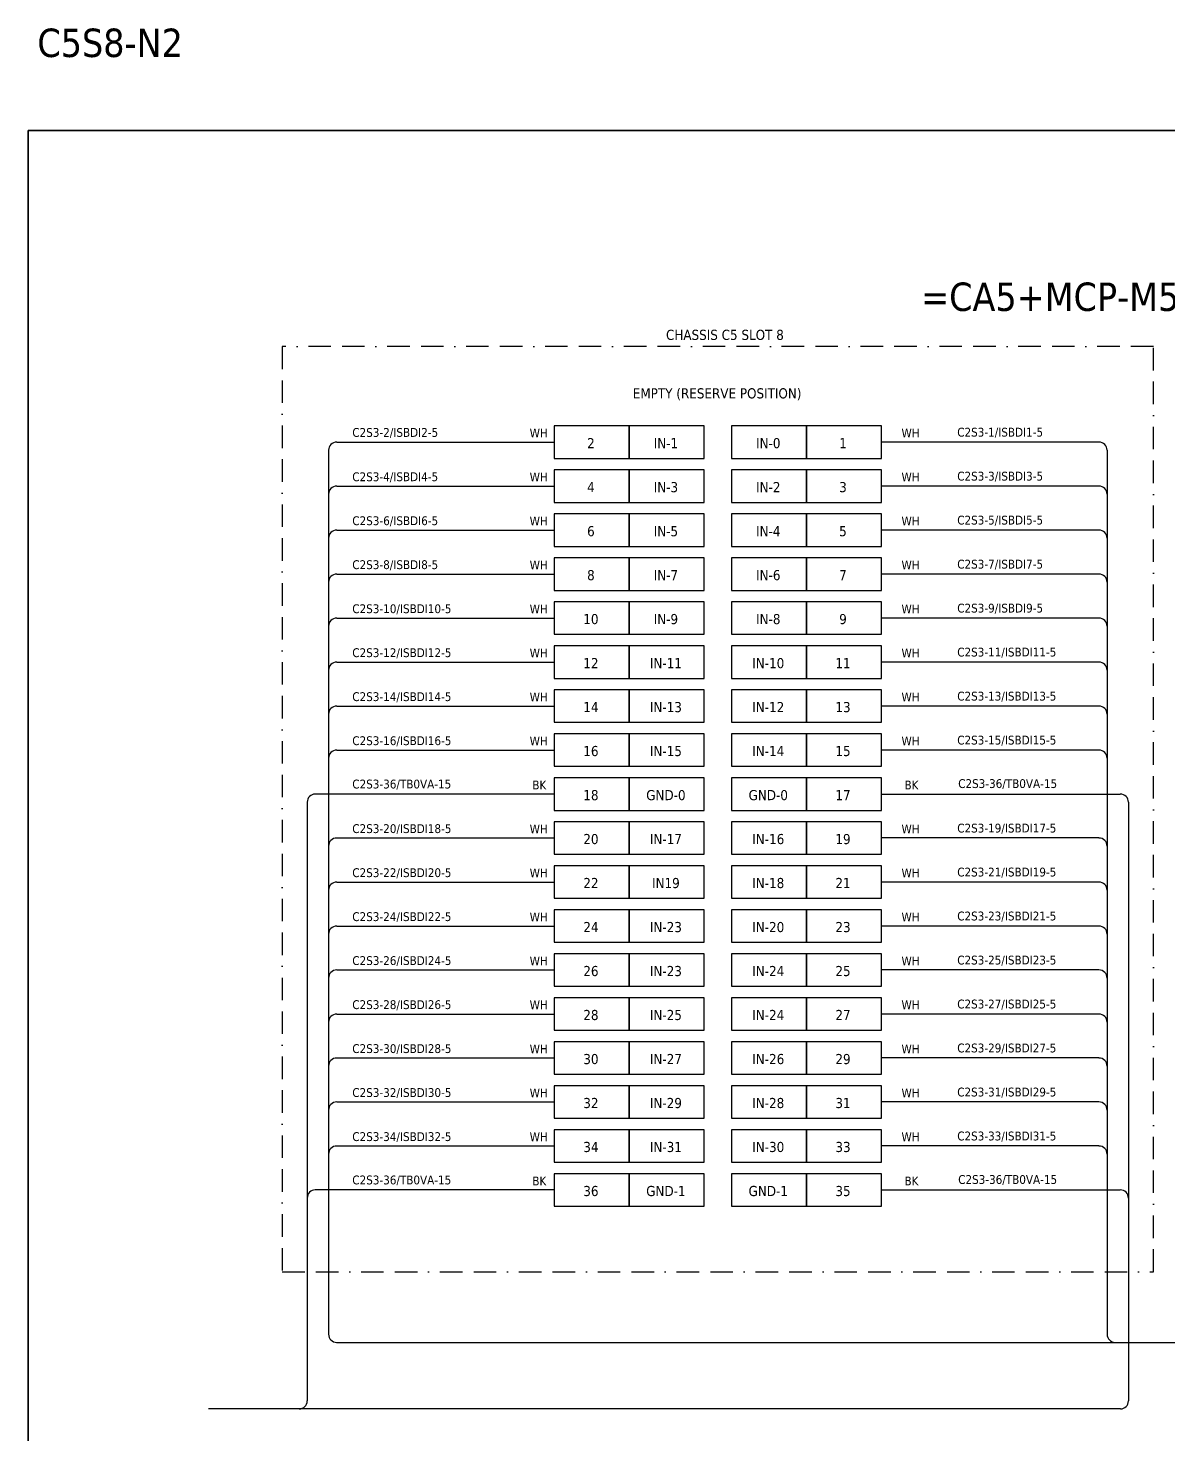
# Model space of a CAD drawing. Header units: millimetres. Extents: x 0 to 54213, y 0 to 2820.
# Drawn here: x 33546 to 34832, y 1234 to 2820 of the extents above; entities that cross this region are included whole.
import ezdxf
from ezdxf.enums import TextEntityAlignment as Align

# ---------------------------------------------------------------- set-up
doc = ezdxf.new("R2010")
doc.units = ezdxf.units.MM
doc.linetypes.add('BORDERX2', pattern=[88.9, 25.4, -12.7, 25.4, -12.7, 0, -12.7])
doc.layers.add('HELPPOINT', color=7, linetype='Continuous')
doc.layers.add('x01001-FrameArea', color=2, linetype='BORDERX2')
doc.layers.add('IE-EQUIP', color=253, linetype='Continuous', lineweight=25)
doc.layers.add('IE-WIRE', color=7, linetype='Continuous', lineweight=25)
doc.styles.add('Tahoma', font='')
doc.styles.get('Tahoma').set_extended_font_data('Tahoma')

msp = doc.modelspace()

# ---------------------------------------------------------------- linework, layer by layer
at = {"layer": 'HELPPOINT', "color": 4, "lineweight": 35}
for p, q in [((33546.4, 0), (33546.4, 2704.2)), ((33546.4, 2704.2), (37439.7, 2704.2)), ((33546.4, 0), (33546.4, 2704.2)), ((33546.4, 2704.2), (37439.7, 2704.2))]:
    msp.add_line(p, q, dxfattribs=at)
at = {"layer": 'IE-EQUIP', "linetype": 'Continuous', "ltscale": 25.4}
for points in [[(34139.8, 2334.4), (34224.5, 2334.4), (34224.5, 2371.1), (34139.8, 2371.1)], [(34224.5, 2334.4), (34309.1, 2334.4), (34309.1, 2371.1), (34224.5, 2371.1)], [(34340, 2334.4), (34424.6, 2334.4), (34424.6, 2371.1), (34340, 2371.1)], [(34424.6, 2334.4), (34509.3, 2334.4), (34509.3, 2371.1), (34424.6, 2371.1)], [(34139.8, 2284.8), (34224.5, 2284.8), (34224.5, 2321.5), (34139.8, 2321.5)], [(34224.5, 2284.8), (34309.1, 2284.8), (34309.1, 2321.5), (34224.5, 2321.5)], [(34340, 2284.8), (34424.6, 2284.8), (34424.6, 2321.5), (34340, 2321.5)], [(34424.6, 2284.8), (34509.3, 2284.8), (34509.3, 2321.5), (34424.6, 2321.5)], [(34139.8, 2235.1), (34224.5, 2235.1), (34224.5, 2271.8), (34139.8, 2271.8)], [(34224.5, 2235.1), (34309.1, 2235.1), (34309.1, 2271.8), (34224.5, 2271.8)], [(34340, 2235.1), (34424.6, 2235.1), (34424.6, 2271.8), (34340, 2271.8)], [(34424.6, 2235.1), (34509.3, 2235.1), (34509.3, 2271.8), (34424.6, 2271.8)], [(34139.8, 2185.5), (34224.5, 2185.5), (34224.5, 2222.2), (34139.8, 2222.2)], [(34224.5, 2185.5), (34309.1, 2185.5), (34309.1, 2222.2), (34224.5, 2222.2)], [(34340, 2185.5), (34424.6, 2185.5), (34424.6, 2222.2), (34340, 2222.2)], [(34424.6, 2185.5), (34509.3, 2185.5), (34509.3, 2222.2), (34424.6, 2222.2)], [(34139.8, 2135.9), (34224.5, 2135.9), (34224.5, 2172.6), (34139.8, 2172.6)], [(34224.5, 2135.9), (34309.1, 2135.9), (34309.1, 2172.6), (34224.5, 2172.6)], [(34340, 2135.9), (34424.6, 2135.9), (34424.6, 2172.6), (34340, 2172.6)], [(34424.6, 2135.9), (34509.3, 2135.9), (34509.3, 2172.6), (34424.6, 2172.6)], [(34139.8, 2086.2), (34224.5, 2086.2), (34224.5, 2122.9), (34139.8, 2122.9)], [(34224.5, 2086.2), (34309.1, 2086.2), (34309.1, 2122.9), (34224.5, 2122.9)], [(34340, 2086.2), (34424.6, 2086.2), (34424.6, 2122.9), (34340, 2122.9)], [(34424.6, 2086.2), (34509.3, 2086.2), (34509.3, 2122.9), (34424.6, 2122.9)], [(34139.8, 2036.6), (34224.5, 2036.6), (34224.5, 2073.3), (34139.8, 2073.3)], [(34224.5, 2036.6), (34309.1, 2036.6), (34309.1, 2073.3), (34224.5, 2073.3)], [(34340, 2036.6), (34424.6, 2036.6), (34424.6, 2073.3), (34340, 2073.3)], [(34424.6, 2036.6), (34509.3, 2036.6), (34509.3, 2073.3), (34424.6, 2073.3)], [(34139.8, 1987), (34224.5, 1987), (34224.5, 2023.7), (34139.8, 2023.7)], [(34224.5, 1987), (34309.1, 1987), (34309.1, 2023.7), (34224.5, 2023.7)], [(34340, 1987), (34424.6, 1987), (34424.6, 2023.7), (34340, 2023.7)], [(34424.6, 1987), (34509.3, 1987), (34509.3, 2023.7), (34424.6, 2023.7)], [(34139.8, 1937.3), (34224.5, 1937.3), (34224.5, 1974), (34139.8, 1974)], [(34224.5, 1937.3), (34309.1, 1937.3), (34309.1, 1974), (34224.5, 1974)], [(34340, 1937.3), (34424.6, 1937.3), (34424.6, 1974), (34340, 1974)], [(34424.6, 1937.3), (34509.3, 1937.3), (34509.3, 1974), (34424.6, 1974)], [(34139.8, 1887.7), (34224.5, 1887.7), (34224.5, 1924.4), (34139.8, 1924.4)], [(34224.5, 1887.7), (34309.1, 1887.7), (34309.1, 1924.4), (34224.5, 1924.4)], [(34340, 1887.7), (34424.6, 1887.7), (34424.6, 1924.4), (34340, 1924.4)], [(34424.6, 1887.7), (34509.3, 1887.7), (34509.3, 1924.4), (34424.6, 1924.4)], [(34139.8, 1838.1), (34224.5, 1838.1), (34224.5, 1874.8), (34139.8, 1874.8)], [(34224.5, 1838.1), (34309.1, 1838.1), (34309.1, 1874.8), (34224.5, 1874.8)], [(34340, 1838.1), (34424.6, 1838.1), (34424.6, 1874.8), (34340, 1874.8)], [(34424.6, 1838.1), (34509.3, 1838.1), (34509.3, 1874.8), (34424.6, 1874.8)], [(34139.8, 1788.4), (34224.5, 1788.4), (34224.5, 1825.1), (34139.8, 1825.1)], [(34224.5, 1788.4), (34309.1, 1788.4), (34309.1, 1825.1), (34224.5, 1825.1)], [(34340, 1788.4), (34424.6, 1788.4), (34424.6, 1825.1), (34340, 1825.1)], [(34424.6, 1788.4), (34509.3, 1788.4), (34509.3, 1825.1), (34424.6, 1825.1)], [(34139.8, 1738.8), (34224.5, 1738.8), (34224.5, 1775.5), (34139.8, 1775.5)], [(34224.5, 1738.8), (34309.1, 1738.8), (34309.1, 1775.5), (34224.5, 1775.5)], [(34340, 1738.8), (34424.6, 1738.8), (34424.6, 1775.5), (34340, 1775.5)], [(34424.6, 1738.8), (34509.3, 1738.8), (34509.3, 1775.5), (34424.6, 1775.5)], [(34139.8, 1689.2), (34224.5, 1689.2), (34224.5, 1725.9), (34139.8, 1725.9)], [(34224.5, 1689.2), (34309.1, 1689.2), (34309.1, 1725.9), (34224.5, 1725.9)], [(34340, 1689.2), (34424.6, 1689.2), (34424.6, 1725.9), (34340, 1725.9)], [(34424.6, 1689.2), (34509.3, 1689.2), (34509.3, 1725.9), (34424.6, 1725.9)], [(34139.8, 1639.5), (34224.5, 1639.5), (34224.5, 1676.2), (34139.8, 1676.2)], [(34224.5, 1639.5), (34309.1, 1639.5), (34309.1, 1676.2), (34224.5, 1676.2)], [(34340, 1639.5), (34424.6, 1639.5), (34424.6, 1676.2), (34340, 1676.2)], [(34424.6, 1639.5), (34509.3, 1639.5), (34509.3, 1676.2), (34424.6, 1676.2)], [(34139.8, 1589.9), (34224.5, 1589.9), (34224.5, 1626.6), (34139.8, 1626.6)], [(34224.5, 1589.9), (34309.1, 1589.9), (34309.1, 1626.6), (34224.5, 1626.6)], [(34340, 1589.9), (34424.6, 1589.9), (34424.6, 1626.6), (34340, 1626.6)], [(34424.6, 1589.9), (34509.3, 1589.9), (34509.3, 1626.6), (34424.6, 1626.6)], [(34139.8, 1540.3), (34224.5, 1540.3), (34224.5, 1577), (34139.8, 1577)], [(34224.5, 1540.3), (34309.1, 1540.3), (34309.1, 1577), (34224.5, 1577)], [(34340, 1540.3), (34424.6, 1540.3), (34424.6, 1577), (34340, 1577)], [(34424.6, 1540.3), (34509.3, 1540.3), (34509.3, 1577), (34424.6, 1577)], [(34139.8, 1490.6), (34224.5, 1490.6), (34224.5, 1527.3), (34139.8, 1527.3)], [(34224.5, 1490.6), (34309.1, 1490.6), (34309.1, 1527.3), (34224.5, 1527.3)], [(34340, 1490.6), (34424.6, 1490.6), (34424.6, 1527.3), (34340, 1527.3)], [(34424.6, 1490.6), (34509.3, 1490.6), (34509.3, 1527.3), (34424.6, 1527.3)]]:
    msp.add_lwpolyline(points, close=True, dxfattribs=at)
at = {"layer": 'IE-WIRE', "color": 4, "ltscale": 25.4}
for p, q in [((33894.6, 2352.7), (34139.8, 2352.7)), ((34754.6, 2352.7), (34509.3, 2352.7)), ((33885.4, 2343.6), (33885.4, 1346.2)), ((34763.7, 2343.6), (34763.7, 1346.2)), ((33894.6, 2303.1), (34139.8, 2303.1)), ((34754.6, 2303.1), (34509.3, 2303.1)), ((33894.6, 2253.5), (34139.8, 2253.5)), ((34754.6, 2253.5), (34509.3, 2253.5)), ((33894.6, 2203.8), (34139.8, 2203.8)), ((34754.6, 2203.8), (34509.3, 2203.8)), ((33894.6, 2154.2), (34139.8, 2154.2)), ((34754.6, 2154.2), (34509.3, 2154.2)), ((33894.6, 2104.6), (34139.8, 2104.6)), ((34754.6, 2104.6), (34509.3, 2104.6)), ((33894.6, 2055), (34139.8, 2055)), ((34754.6, 2055), (34509.3, 2055)), ((33894.6, 2005.3), (34139.8, 2005.3)), ((34754.6, 2005.3), (34509.3, 2005.3)), ((33894.6, 1906.1), (34139.8, 1906.1)), ((34754.6, 1906.1), (34509.3, 1906.1)), ((33894.6, 1856.4), (34139.8, 1856.4)), ((34754.6, 1856.4), (34509.3, 1856.4)), ((33894.6, 1806.8), (34139.8, 1806.8)), ((34754.6, 1806.8), (34509.3, 1806.8)), ((33894.6, 1757.2), (34139.8, 1757.2)), ((34754.6, 1757.2), (34509.3, 1757.2)), ((33894.6, 1707.5), (34139.8, 1707.5)), ((34754.6, 1707.5), (34509.3, 1707.5)), ((33894.6, 1657.9), (34139.8, 1657.9)), ((34754.6, 1657.9), (34509.3, 1657.9)), ((33894.6, 1608.3), (34139.8, 1608.3)), ((34754.6, 1608.3), (34509.3, 1608.3)), ((33894.6, 1558.6), (34139.8, 1558.6)), ((34754.6, 1558.6), (34509.3, 1558.6))]:
    msp.add_line(p, q, dxfattribs=at)
at = {"layer": 'IE-WIRE', "color": 7, "ltscale": 25.4}
for p, q in [((34139.8, 1955.7), (33870.4, 1955.7)), ((34509.3, 1955.7), (34778.7, 1955.7)), ((33861.3, 1946.5), (33861.3, 1270.9)), ((34787.8, 1946.5), (34787.8, 1270.9)), ((34139.8, 1509), (33870.4, 1509)), ((34509.3, 1509), (34778.7, 1509)), ((34778.9, 1262), (33749.8, 1262))]:
    msp.add_line(p, q, dxfattribs=at)
at = {"layer": 'IE-WIRE', "color": 4}
msp.add_line((33894.5, 1337), (34935.9, 1337), dxfattribs=at)
at = {"layer": 'IE-WIRE', "color": 4, "ltscale": 25.4}
for centre, start, end in [((33894.6, 2343.6), 90, 180), ((34754.6, 2343.6), 0, 90), ((33894.6, 2293.9), 90, 180), ((34754.6, 2293.9), 0, 90), ((33894.6, 2244.3), 90, 180), ((34754.6, 2244.3), 0, 90), ((33894.6, 2194.7), 90, 180), ((34754.6, 2194.7), 0, 90), ((33894.6, 2145), 90, 180), ((34754.6, 2145), 0, 90), ((33894.6, 2095.4), 90, 180), ((34754.6, 2095.4), 0, 90), ((33894.6, 2045.8), 90, 180), ((34754.6, 2045.8), 0, 90), ((33894.6, 1996.1), 90, 180), ((34754.6, 1996.1), 0, 90), ((33894.6, 1896.9), 90, 180), ((34754.6, 1896.9), 0, 90), ((33894.6, 1847.2), 90, 180), ((34754.6, 1847.2), 0, 90), ((33894.6, 1797.6), 90, 180), ((34754.6, 1797.6), 0, 90), ((33894.6, 1748), 90, 180), ((34754.6, 1748), 0, 90), ((33894.6, 1698.3), 90, 180), ((34754.6, 1698.3), 0, 90), ((33894.6, 1648.7), 90, 180), ((34754.6, 1648.7), 0, 90), ((33894.6, 1599.1), 90, 180), ((34754.6, 1599.1), 0, 90), ((33894.6, 1549.4), 90, 180), ((34754.6, 1549.4), 0, 90)]:
    msp.add_arc(centre, 9.17, start, end, dxfattribs=at)
at = {"layer": 'IE-WIRE', "color": 7, "ltscale": 25.4}
for centre, radius, start, end in [((33870.4, 1946.5), 9.14, 90, 180), ((34778.7, 1946.5), 9.14, 0, 90), ((33870.4, 1499.9), 9.14, 90, 180), ((34778.7, 1499.9), 9.14, 0, 90), ((33852.3, 1270.9), 8.96, 270, 0), ((34778.9, 1270.9), 8.96, 270, 0), ((34778.9, 1270.9), 8.96, 270, 0)]:
    msp.add_arc(centre, radius, start, end, dxfattribs=at)
at = {"layer": 'IE-WIRE', "color": 4}
for centre in [(33894.5, 1346.2), (34772.9, 1346.2)]:
    msp.add_arc(centre, 9.14, 180, 270, dxfattribs=at)
at = {"layer": 'x01001-FrameArea'}
msp.add_lwpolyline([(33833.1, 1416.6), (34816.1, 1416.6), (34816.1, 2460.5), (33833.1, 2460.5)], close=True, dxfattribs=at)

# ---------------------------------------------------------------- texts
at = {"color": 2, "style": 'Tahoma'}
msp.add_text('C5S8-N2', height=32, dxfattribs=at).set_placement((33556.8, 2787.3))
for s, height, p in [('=CA5+MCP-M5-P8', 32, (34729.8, 2516.8)), ('CHASSIS C5 SLOT 8', 11.441, (34332.6, 2473.8)), ('EMPTY (RESERVE POSITION)', 11.441, (34323.8, 2407.8)), ('2', 11.4, (34181.4, 2351.6)), ('IN-1', 11.44, (34266, 2351.6)), ('IN-0', 11.44, (34381.5, 2351.6)), ('1', 11.4, (34465.8, 2351.6)), ('4', 11.4, (34181.4, 2302)), ('IN-3', 11.44, (34266, 2302)), ('IN-2', 11.44, (34381.5, 2302)), ('3', 11.4, (34465.8, 2302)), ('6', 11.4, (34181.4, 2252.3)), ('IN-5', 11.44, (34266, 2252.3)), ('IN-4', 11.44, (34381.5, 2252.3)), ('5', 11.4, (34465.8, 2252.3)), ('8', 11.4, (34181.4, 2202.7)), ('IN-7', 11.44, (34266, 2202.7)), ('IN-6', 11.44, (34381.5, 2202.7)), ('7', 11.4, (34465.8, 2202.7)), ('10', 11.44, (34181.4, 2153.1)), ('IN-9', 11.44, (34266, 2153.1)), ('IN-8', 11.44, (34381.5, 2153.1)), ('9', 11.4, (34465.8, 2153.1)), ('12', 11.44, (34181.4, 2103.4)), ('IN-11', 11.44, (34266, 2103.4)), ('IN-10', 11.44, (34381.5, 2103.4)), ('11', 11.44, (34465.8, 2103.4)), ('14', 11.44, (34181.4, 2053.8)), ('IN-13', 11.44, (34266, 2053.8)), ('IN-12', 11.44, (34381.5, 2053.8)), ('13', 11.44, (34465.8, 2053.8)), ('16', 11.44, (34181.4, 2004.2)), ('IN-15', 11.44, (34266, 2004.2)), ('IN-14', 11.44, (34381.5, 2004.2)), ('15', 11.44, (34465.8, 2004.2)), ('18', 11.44, (34181.4, 1954.5)), ('GND-0', 11.44, (34266, 1954.5)), ('GND-0', 11.44, (34381.5, 1954.5)), ('17', 11.44, (34465.8, 1954.5)), ('20', 11.44, (34181.4, 1904.9)), ('IN-17', 11.44, (34266, 1904.9)), ('IN-16', 11.44, (34381.5, 1904.9)), ('19', 11.44, (34465.8, 1904.9)), ('22', 11.44, (34181.4, 1855.3)), ('IN19', 11.44, (34266, 1855.3)), ('IN-18', 11.44, (34381.5, 1855.3)), ('21', 11.44, (34465.8, 1855.3)), ('24', 11.44, (34181.4, 1805.6)), ('IN-23', 11.44, (34266, 1805.6)), ('IN-20', 11.44, (34381.5, 1805.6)), ('23', 11.44, (34465.8, 1805.6)), ('26', 11.44, (34181.4, 1756)), ('IN-23', 11.44, (34266, 1756)), ('IN-24', 11.44, (34381.5, 1756)), ('25', 11.44, (34465.8, 1756)), ('28', 11.44, (34181.4, 1706.4)), ('IN-25', 11.44, (34266, 1706.4)), ('IN-24', 11.44, (34381.5, 1706.4)), ('27', 11.44, (34465.8, 1706.4)), ('30', 11.44, (34181.4, 1656.7)), ('IN-27', 11.44, (34266, 1656.7)), ('IN-26', 11.44, (34381.5, 1656.7)), ('29', 11.44, (34465.8, 1656.7)), ('32', 11.44, (34181.4, 1607.1)), ('IN-29', 11.44, (34266, 1607.1)), ('IN-28', 11.44, (34381.5, 1607.1)), ('31', 11.44, (34465.8, 1607.1)), ('34', 11.44, (34181.4, 1557.5)), ('IN-31', 11.44, (34266, 1557.5)), ('IN-30', 11.44, (34381.5, 1557.5)), ('33', 11.44, (34465.8, 1557.5)), ('36', 11.44, (34181.4, 1507.8)), ('GND-1', 11.44, (34266, 1507.8)), ('GND-1', 11.44, (34381.5, 1507.8)), ('35', 11.44, (34465.8, 1507.8))]:
    msp.add_text(s, height=height, dxfattribs=at).set_placement(p, align=Align.MIDDLE_CENTER)
at = {"color": 4, "style": 'Tahoma'}
for s, height, p in [('C2S3-2/ISBDI2-5', 9.949, (33912.2, 2358.7)), ('WH', 9.95, (34112.3, 2358)), ('WH', 9.95, (34531.8, 2358)), ('C2S3-1/ISBDI1-5', 9.949, (34594.7, 2359)), ('C2S3-4/ISBDI4-5', 9.949, (33912.2, 2308.7)), ('WH', 9.95, (34112.3, 2308.4)), ('WH', 9.95, (34531.8, 2308.4)), ('C2S3-3/ISBDI3-5', 9.949, (34594.7, 2309.4)), ('C2S3-6/ISBDI6-5', 9.949, (33912.2, 2259.1)), ('WH', 9.95, (34112.3, 2258.7)), ('WH', 9.95, (34531.8, 2258.7)), ('C2S3-5/ISBDI5-5', 9.949, (34594.7, 2259.8)), ('C2S3-8/ISBDI8-5', 9.949, (33912.2, 2209.5)), ('WH', 9.95, (34112.3, 2209.1)), ('WH', 9.95, (34531.8, 2209.1)), ('C2S3-7/ISBDI7-5', 9.949, (34594.7, 2210.1)), ('C2S3-10/ISBDI10-5', 9.949, (33912.2, 2159.8)), ('WH', 9.95, (34112.3, 2159.5)), ('WH', 9.95, (34531.8, 2159.5)), ('C2S3-9/ISBDI9-5', 9.949, (34594.7, 2160.5)), ('C2S3-12/ISBDI12-5', 9.949, (33912.2, 2110.2)), ('WH', 9.95, (34112.3, 2109.8)), ('WH', 9.95, (34531.8, 2109.8)), ('C2S3-11/ISBDI11-5', 9.949, (34594.7, 2110.9)), ('C2S3-14/ISBDI14-5', 9.949, (33912.2, 2060.6)), ('WH', 9.95, (34112.3, 2060.2)), ('WH', 9.95, (34531.8, 2060.2)), ('C2S3-13/ISBDI13-5', 9.949, (34594.7, 2061.2)), ('C2S3-16/ISBDI16-5', 9.949, (33912.2, 2010.9)), ('WH', 9.95, (34112.3, 2010.6)), ('WH', 9.95, (34531.8, 2010.6)), ('C2S3-15/ISBDI15-5', 9.949, (34594.7, 2011.6)), ('C2S3-20/ISBDI18-5', 9.949, (33912.2, 1911.7)), ('WH', 9.95, (34112.3, 1911.3)), ('WH', 9.95, (34531.8, 1911.3)), ('C2S3-19/ISBDI17-5', 9.949, (34594.7, 1912.3)), ('C2S3-22/ISBDI20-5', 9.949, (33912.2, 1862)), ('WH', 9.95, (34112.3, 1861.7)), ('WH', 9.95, (34531.8, 1861.7)), ('C2S3-21/ISBDI19-5', 9.949, (34594.7, 1862.7)), ('C2S3-24/ISBDI22-5', 9.949, (33912.2, 1812.4)), ('WH', 9.95, (34112.3, 1812)), ('WH', 9.95, (34531.8, 1812)), ('C2S3-23/ISBDI21-5', 9.949, (34594.7, 1813.1)), ('C2S3-26/ISBDI24-5', 9.949, (33912.2, 1762.8)), ('WH', 9.95, (34112.3, 1762.4)), ('WH', 9.95, (34531.8, 1762.4)), ('C2S3-25/ISBDI23-5', 9.949, (34594.7, 1763.4)), ('C2S3-28/ISBDI26-5', 9.949, (33912.2, 1713.1)), ('WH', 9.95, (34112.3, 1712.8)), ('WH', 9.95, (34531.8, 1712.8)), ('C2S3-27/ISBDI25-5', 9.949, (34594.7, 1713.8)), ('C2S3-30/ISBDI28-5', 9.949, (33912.2, 1663.5)), ('WH', 9.95, (34112.3, 1663.1)), ('WH', 9.95, (34531.8, 1663.1)), ('C2S3-29/ISBDI27-5', 9.949, (34594.7, 1664.2)), ('C2S3-32/ISBDI30-5', 9.949, (33912.2, 1613.9)), ('WH', 9.95, (34112.3, 1613.5)), ('WH', 9.95, (34531.8, 1613.5)), ('C2S3-31/ISBDI29-5', 9.949, (34594.7, 1614.5)), ('C2S3-34/ISBDI32-5', 9.949, (33912.2, 1564.2)), ('WH', 9.95, (34112.3, 1563.9)), ('WH', 9.95, (34531.8, 1563.9)), ('C2S3-33/ISBDI31-5', 9.949, (34594.7, 1564.9))]:
    msp.add_text(s, height=height, dxfattribs=at).set_placement(p)
at = {"color": 7, "style": 'Tahoma'}
for s, height, p in [('C2S3-36/TB0VA-15', 9.949, (33912.2, 1962)), ('BK', 9.95, (34115.3, 1960.9)), ('BK', 9.95, (34535.2, 1960.9)), ('C2S3-36/TB0VA-15', 9.949, (34595.8, 1962.5)), ('C2S3-36/TB0VA-15', 9.949, (33912.2, 1515.3)), ('BK', 9.95, (34115.3, 1514.2)), ('BK', 9.95, (34535.2, 1514.2)), ('C2S3-36/TB0VA-15', 9.949, (34595.8, 1515.8))]:
    msp.add_text(s, height=height, dxfattribs=at).set_placement(p)

doc.saveas('drawing.dxf')
